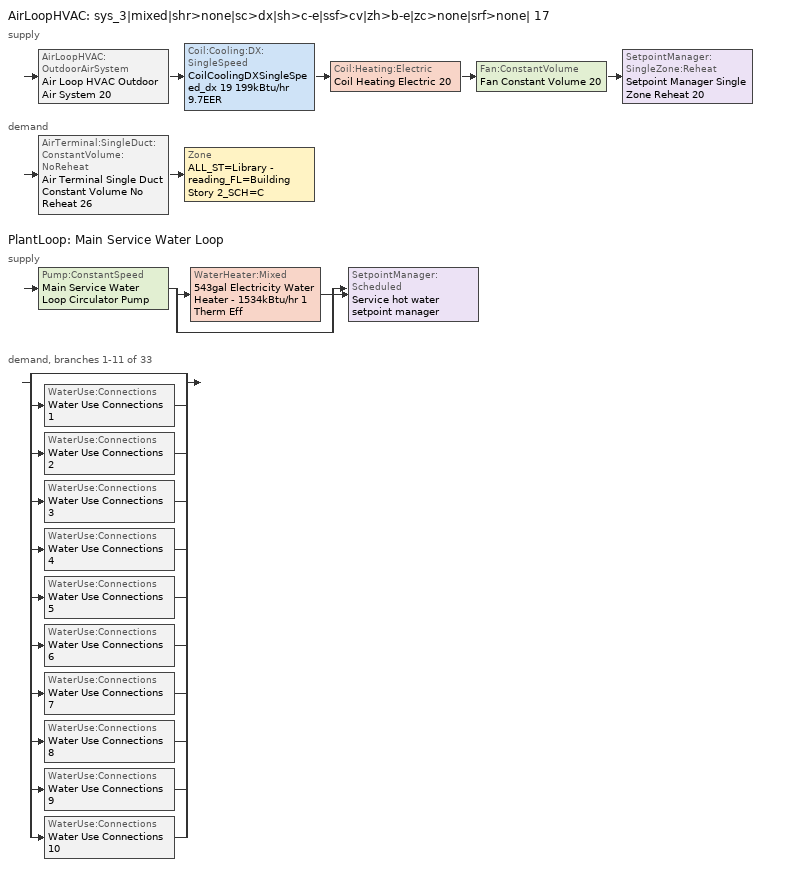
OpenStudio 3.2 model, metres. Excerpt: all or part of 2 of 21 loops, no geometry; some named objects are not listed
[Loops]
AirLoopHVAC 'sys_3|mixed|shr>none|sc>dx|sh>c-e|ssf>cv|zh>b-e|zc>none|srf>none| 17'
 supply: AirLoopHVAC:OutdoorAirSystem 'Air Loop HVAC Outdoor Air System 20' > Coil:Cooling:DX:SingleSpeed 'CoilCoolingDXSingleSpeed_dx 19 199kBtu/hr 9.7EER' > Coil:Heating:Electric 'Coil Heating Electric 20' > Fan:ConstantVolume 'Fan Constant Volume 20' > SetpointManager:SingleZone:Reheat 'Setpoint Manager Single Zone Reheat 20'
 demand: AirTerminal:SingleDuct:ConstantVolume:NoReheat 'Air Terminal Single Duct Constant Volume No Reheat 26' > Zone 'ALL_ST=Library - reading_FL=Building Story 2_SCH=C'
PlantLoop 'Main Service Water Loop'
 supply: Pump:ConstantSpeed 'Main Service Water Loop Circulator Pump' > split
  | WaterHeater:Mixed '543gal Electricity Water Heater - 1534kBtu/hr 1 Therm Eff'
  | bypass
  join > SetpointManager:Scheduled 'Service hot water setpoint manager'
 demand, branches 1-11 of 33: split
  | bypass
  | WaterUse:Connections 'Water Use Connections 1'
  | WaterUse:Connections 'Water Use Connections 2'
  | WaterUse:Connections 'Water Use Connections 3'
  | WaterUse:Connections 'Water Use Connections 4'
  | WaterUse:Connections 'Water Use Connections 5'
  | WaterUse:Connections 'Water Use Connections 6'
  | WaterUse:Connections 'Water Use Connections 7'
  | WaterUse:Connections 'Water Use Connections 8'
  | WaterUse:Connections 'Water Use Connections 9'
  | WaterUse:Connections 'Water Use Connections 10'
[Sizing:Zone]
ALL_ST=Library - reading_FL=Building Story 2_SCH=C: Zone Cooling Design Supply Air Temperature Input Method=TemperatureDifference; Zone Cooling Design Supply Air Temperature {C}=14; Zone Cooling Design Supply Air Temperature Difference {deltaC}=11; Zone Heating Design Supply Air Temperature Input Method=TemperatureDifference; Zone Heating Design Supply Air Temperature {C}=40; Zone Heating Design Supply Air Temperature Difference {deltaC}=21; Zone Cooling Design Supply Air Humidity Ratio {kg-H2O/kg-air}=0.0085; Zone Heating Design Supply Air Humidity Ratio {kg-H2O/kg-air}=0.008; Zone Heating Sizing Factor=1.3; Zone Cooling Sizing Factor=1.1; Cooling Design Air Flow Method=DesignDay; Heating Design Air Flow Method=DesignDay; Account for Dedicated Outdoor Air System=No; Dedicated Outdoor Air System Control Strategy=NeutralSupplyAir; Dedicated Outdoor Air Low Setpoint Temperature for Design {C}=autosize; Dedicated Outdoor Air High Setpoint Temperature for Design {C}=autosize
[Zone equipment]
ALL_ST=Library - reading_FL=Building Story 2_SCH=C: Zone HVAC Baseboard Convective Electric 26, Air Terminal Single Duct Constant Volume No Reheat 26
[AirLoopHVAC]
sys_3|mixed|shr>none|sc>dx|sh>c-e|ssf>cv|zh>b-e|zc>none|srf>none| 17: Availability Schedule=sys_3|mixed|shr>none|sc>dx|sh>c-e|ssf>cv|zh>b-e|zc>none|srf>none| 17 Occ Sch; Design Supply Air Flow Rate {m3/s}=autosize; Design Return Air Flow Fraction of Supply Air Flow=1
[Sizing:System]
sys_3|mixed|shr>none|sc>dx|sh>c-e|ssf>cv|zh>b-e|zc>none|srf>none| 17: Type of Load to Size On=Sensible; Design Outdoor Air Flow Rate {m3/s}=Autosize; Central Heating Maximum System Air Flow Ratio=1; Preheat Design Temperature {C}=7; Preheat Design Humidity Ratio {kg-H2O/kg-Air}=0.008; Precool Design Temperature {C}=13; Precool Design Humidity Ratio {kg-H2O/kg-Air}=0.008; Central Cooling Design Supply Air Temperature {C}=13; Central Heating Design Supply Air Temperature {C}=43; Sizing Option=NonCoincident; 100% Outdoor Air in Cooling=No; 100% Outdoor Air in Heating=No; Central Cooling Design Supply Air Humidity Ratio {kg-H2O/kg-Air}=0.0085; Central Heating Design Supply Air Humidity Ratio {kg-H2O/kg-Air}=0.008; Cooling Design Air Flow Method=DesignDay; Cooling Design Air Flow Rate {m3/s}=0; Heating Design Air Flow Method=DesignDay; Heating Design Air Flow Rate {m3/s}=0; System Outdoor Air Method=ZoneSum; Zone Maximum Outdoor Air Fraction=1; Cooling Supply Air Flow Rate Per Floor Area {m3/s-m2}=0.00996765; Cooling Fraction of Autosized Cooling Supply Air Flow Rate=1; Cooling Supply Air Flow Rate Per Unit Cooling Capacity {m3/s-W}=3.94755e-05; Heating Supply Air Flow Rate Per Floor Area {m3/s-m2}=0.00996765; Heating Fraction of Autosized Heating Supply Air Flow Rate=1; Heating Fraction of Autosized Cooling Supply Air Flow Rate=1; Heating Supply Air Flow Rate Per Unit Heating Capacity {m3/s-W}=3.15882e-05; Cooling Design Capacity Method=CoolingDesignCapacity; Cooling Design Capacity {W}=autosize; Cooling Design Capacity Per Floor Area {W/m2}=234.7; Fraction of Autosized Cooling Design Capacity=1; Heating Design Capacity Method=HeatingDesignCapacity; Heating Design Capacity {W}=autosize; Heating Design Capacity Per Floor Area {W/m2}=157; Fraction of Autosized Heating Design Capacity=1; Central Cooling Capacity Control Method=OnOff
[Fan:ConstantVolume]
Fan Constant Volume 20: Availability Schedule=Always On Discrete; Fan Total Efficiency=0.39975; Pressure Rise {Pa}=640; Maximum Flow Rate {m3/s}=AutoSize; Motor Efficiency=0.615
[Coil:Cooling:DX:SingleSpeed]
CoilCoolingDXSingleSpeed_dx 19 199kBtu/hr 9.7EER: Availability Schedule=Always On Discrete; Rated Total Cooling Capacity {W}=autosize; Rated Sensible Heat Ratio=autosize; Rated COP {W/W}=3.36599; Rated Air Flow Rate {m3/s}=autosize; Rated Evaporator Fan Power Per Volume Flow Rate {W/(m3/s)}=773.3; Total Cooling Capacity Function of Temperature Curve=DXCOOL-NECB2011-REF-CAPFT; Total Cooling Capacity Function of Flow Fraction Curve=DXCOOL-NECB2011-REF-CAPFFLOW; Energy Input Ratio Function of Temperature Curve=DXCOOL-NECB2011-REF-COOLEIRFT; Energy Input Ratio Function of Flow Fraction Curve=DXCOOL-NECB2011-REF-COOLEIRFFLOW; Part Load Fraction Correlation Curve=DXCOOL-NECB2011-REF-COOLPLFFPLR; Minimum Outdoor Dry-Bulb Temperature for Compressor Operation {C}=-25; Condenser Type=AirCooled; Evaporative Condenser Effectiveness=0; Evaporative Condenser Air Flow Rate {m3/s}=Autosize; Evaporative Condenser Pump Rated Power Consumption {W}=Autosize; Crankcase Heater Capacity {W}=0; Maximum Outdoor Dry-Bulb Temperature for Crankcase Heater Operation {C}=0; Basin Heater Capacity {W/K}=0; Basin Heater Setpoint Temperature {C}=10
[Coil:Heating:Electric]
Coil Heating Electric 20: Availability Schedule=Always On Discrete
[Controller:OutdoorAir]
Controller Outdoor Air 20: Minimum Outdoor Air Flow Rate {m3/s}=autosize; Maximum Outdoor Air Flow Rate {m3/s}=Autosize; Economizer Control Type=DifferentialEnthalpy; Economizer Control Action Type=ModulateFlow; Lockout Type=NoLockout; Minimum Limit Type=FixedMinimum; Minimum Outdoor Air Schedule=sys_3|mixed|shr>none|sc>dx|sh>c-e|ssf>cv|zh>b-e|zc>none|srf>none| 17 Occ Sch; Controller Mechanical Ventilation=Controller Mechanical Ventilation 20; High Humidity Control=No; Heat Recovery Bypass Control Type=BypassWhenWithinEconomizerLimits
[Controller:MechanicalVentilation]
Controller Mechanical Ventilation 20: Availability Schedule=Always On Discrete; System Outdoor Air Method=ZoneSum
[AirLoopHVAC:OutdoorAirSystem]
Air Loop HVAC Outdoor Air System 20: Controller=Controller Outdoor Air 20
[SetpointManager:SingleZone:Reheat]
Setpoint Manager Single Zone Reheat 20: Minimum Supply Air Temperature {C}=13; Maximum Supply Air Temperature {C}=43; Control Zone=ALL_ST=Library - reading_FL=Building Story 2_SCH=C
[ZoneHVAC:Baseboard:Convective:Electric]
Zone HVAC Baseboard Convective Electric 26: Availability Schedule=Always On Discrete; Nominal Capacity {W}=autosize; Efficiency=1
[AirTerminal:SingleDuct:ConstantVolume:NoReheat]
Air Terminal Single Duct Constant Volume No Reheat 26: Availability Schedule=Always On Discrete; Maximum Air Flow Rate {m3/s}=AutoSize
[PlantLoop]
Main Service Water Loop: Glycol Concentration=0; Maximum Loop Temperature {C}=60; Minimum Loop Temperature {C}=10; Plant Loop Volume {m3}=Autocalculate; Load Distribution Scheme=Optimal
[Sizing:Plant]
Main Service Water Loop: Loop Type=Heating; Design Loop Exit Temperature {C}=60; Loop Design Temperature Difference {deltaC}=5; Sizing Option=NonCoincident; Zone Timesteps in Averaging Window=1; Coincident Sizing Factor Mode=None
[SetpointManager:Scheduled]
Service hot water setpoint manager: Control Variable=Temperature; Schedule=Service Water Loop Temp - 140F
[Pump:ConstantSpeed]
Main Service Water Loop Circulator Pump: Rated Flow Rate {m3/s}=autosize; Rated Pump Head {Pa}=1.8093e+06; Rated Power Consumption {W}=autosize; Motor Efficiency=0.895; Fraction of Motor Inefficiencies to Fluid Stream=0; Pump Control Type=Intermittent; Design Power Sizing Method=PowerPerFlowPerPressure; Design Electric Power per Unit Flow Rate {W/(m3/s)}=348701.1; Design Shaft Power per Unit Flow Rate per Unit Head {W-s/m3-Pa}=1.28205
[WaterHeater:Mixed]
543gal Electricity Water Heater - 1534kBtu/hr 1 Therm Eff: Tank Volume {m3}=2.05378; Setpoint Temperature Schedule=Service Water Loop Temp - 140F; Deadband Temperature Difference {deltaC}=2; Maximum Temperature Limit {C}=60; Heater Control Type=Cycle; Heater Maximum Capacity {W}=449691; Heater Fuel Type=Electricity; Heater Thermal Efficiency=1; Off Cycle Parasitic Fuel Consumption Rate {W}=156.527; Off Cycle Parasitic Fuel Type=Electricity; Off Cycle Parasitic Heat Fraction to Tank=0.8; On Cycle Parasitic Fuel Consumption Rate {W}=156.527; On Cycle Parasitic Fuel Type=Electricity; On Cycle Parasitic Heat Fraction to Tank=0; Ambient Temperature Indicator=Schedule; Ambient Temperature Schedule=Water Heater Ambient Temp Schedule - 70.0f; Off Cycle Loss Coefficient to Ambient Temperature {W/K}=6.29451; On Cycle Loss Coefficient to Ambient Temperature {W/K}=6.29451; Use Side Effectiveness=1; Source Side Effectiveness=1; Use Side Design Flow Rate {m3/s}=autosize; Source Side Design Flow Rate {m3/s}=autosize; Indirect Water Heating Recovery Time {hr}=1.5; Source Side Flow Control Mode=IndirectHeatPrimarySetpoint
[WaterHeater:Sizing]
543gal Electricity Water Heater - 1534kBtu/hr 1 Therm Eff: Design Mode=PeakDraw; Time Storage Can Meet Peak Draw {hr}=0.538503; Time for Tank Recovery {hr}=0; Nominal Tank Volume for Autosizing Plant Connections {m3}=1
[WaterUse:Connections] Drain Water Heat Exchanger Type=None; Drain Water Heat Exchanger Destination=Plant
Name | Water Use Equipment Name 1
Water Use Connections 1 | Auditorium_zn_1_flr_1 Service Water Use 0.5gal/min
Water Use Connections 2 | Aux_gym_zn_1_flr_1 Service Water Use 1.91gal/min
Water Use Connections 3 | Cafeteria_zn_1_flr_1 Service Water Use 0.48gal/min
Water Use Connections 4 | Corner_class_1_pod_1_zn_1_flr_1 Service Water Use 0.07gal/min
Water Use Connections 5 | Corner_class_1_pod_1_zn_1_flr_2 Service Water Use 0.07gal/min
Water Use Connections 6 | Corner_class_1_pod_2_zn_1_flr_1 Service Water Use 0.07gal/min
Water Use Connections 7 | Corner_class_1_pod_2_zn_1_flr_2 Service Water Use 0.07gal/min
Water Use Connections 8 | Corner_class_1_pod_3_zn_1_flr_1 Service Water Use 0.07gal/min
Water Use Connections 9 | Corner_class_1_pod_3_zn_1_flr_2 Service Water Use 0.07gal/min
Water Use Connections 10 | Corner_class_2_pod_1_zn_1_flr_1 Service Water Use 0.07gal/min
[WaterUse:Equipment:Definition]
Name | Peak Flow Rate {m3/s} | Target Temperature Schedule | Sensible Fraction Schedule | Latent Fraction Schedule
Auditorium_zn_1_flr_1 Service Water Use Def 0.5gal/min | 3.17504e-05 | Schedule Ruleset 5 | Schedule Ruleset 3 | Schedule Ruleset 4
Aux_gym_zn_1_flr_1 Service Water Use Def 1.91gal/min | 0.00012071 | Schedule Ruleset 8 | Schedule Ruleset 6 | Schedule Ruleset 7
Cafeteria_zn_1_flr_1 Service Water Use Def 0.48gal/min | 3.02759e-05 | Schedule Ruleset 11 | Schedule Ruleset 9 | Schedule Ruleset 10
Corner_class_1_pod_1_zn_1_flr_1 Service Water Use Def 0.07gal/min | 4.61748e-06 | Schedule Ruleset 14 | Schedule Ruleset 12 | Schedule Ruleset 13
Corner_class_1_pod_1_zn_1_flr_2 Service Water Use Def 0.07gal/min | 4.61748e-06 | Schedule Ruleset 17 | Schedule Ruleset 15 | Schedule Ruleset 16
Corner_class_1_pod_2_zn_1_flr_1 Service Water Use Def 0.07gal/min | 4.61748e-06 | Schedule Ruleset 20 | Schedule Ruleset 18 | Schedule Ruleset 19
Corner_class_1_pod_2_zn_1_flr_2 Service Water Use Def 0.07gal/min | 4.61748e-06 | Schedule Ruleset 23 | Schedule Ruleset 21 | Schedule Ruleset 22
Corner_class_1_pod_3_zn_1_flr_1 Service Water Use Def 0.07gal/min | 4.61748e-06 | Schedule Ruleset 26 | Schedule Ruleset 24 | Schedule Ruleset 25
Corner_class_1_pod_3_zn_1_flr_2 Service Water Use Def 0.07gal/min | 4.61748e-06 | Schedule Ruleset 29 | Schedule Ruleset 27 | Schedule Ruleset 28
Corner_class_2_pod_1_zn_1_flr_1 Service Water Use Def 0.07gal/min | 4.61748e-06 | Schedule Ruleset 32 | Schedule Ruleset 30 | Schedule Ruleset 31
[WaterUse:Equipment]
Name | Water Use Equipment Definition | Space | Flow Rate Fraction Schedule
Auditorium_zn_1_flr_1 Service Water Use 0.5gal/min | Auditorium_zn_1_flr_1 Service Water Use Def 0.5gal/min | Auditorium_ZN_1_FLR_1 | NECB-C-Service Water Heating
Aux_gym_zn_1_flr_1 Service Water Use 1.91gal/min | Aux_gym_zn_1_flr_1 Service Water Use Def 1.91gal/min | Aux_Gym_ZN_1_FLR_1 | NECB-B-Service Water Heating
Cafeteria_zn_1_flr_1 Service Water Use 0.48gal/min | Cafeteria_zn_1_flr_1 Service Water Use Def 0.48gal/min | Cafeteria_ZN_1_FLR_1 | NECB-C-Service Water Heating
Corner_class_1_pod_1_zn_1_flr_1 Service Water Use 0.07gal/min | Corner_class_1_pod_1_zn_1_flr_1 Service Water Use Def 0.07gal/min | Corner_Class_1_Pod_1_ZN_1_FLR_1 | NECB-D-Service Water Heating
Corner_class_1_pod_1_zn_1_flr_2 Service Water Use 0.07gal/min | Corner_class_1_pod_1_zn_1_flr_2 Service Water Use Def 0.07gal/min | Corner_Class_1_Pod_1_ZN_1_FLR_2 | NECB-D-Service Water Heating
Corner_class_1_pod_2_zn_1_flr_1 Service Water Use 0.07gal/min | Corner_class_1_pod_2_zn_1_flr_1 Service Water Use Def 0.07gal/min | Corner_Class_1_Pod_2_ZN_1_FLR_1 | NECB-D-Service Water Heating
Corner_class_1_pod_2_zn_1_flr_2 Service Water Use 0.07gal/min | Corner_class_1_pod_2_zn_1_flr_2 Service Water Use Def 0.07gal/min | Corner_Class_1_Pod_2_ZN_1_FLR_2 | NECB-D-Service Water Heating
Corner_class_1_pod_3_zn_1_flr_1 Service Water Use 0.07gal/min | Corner_class_1_pod_3_zn_1_flr_1 Service Water Use Def 0.07gal/min | Corner_Class_1_Pod_3_ZN_1_FLR_1 | NECB-D-Service Water Heating
Corner_class_1_pod_3_zn_1_flr_2 Service Water Use 0.07gal/min | Corner_class_1_pod_3_zn_1_flr_2 Service Water Use Def 0.07gal/min | Corner_Class_1_Pod_3_ZN_1_FLR_2 | NECB-D-Service Water Heating
Corner_class_2_pod_1_zn_1_flr_1 Service Water Use 0.07gal/min | Corner_class_2_pod_1_zn_1_flr_1 Service Water Use Def 0.07gal/min | Corner_Class_2_Pod_1_ZN_1_FLR_1 | NECB-D-Service Water Heating
[EnergyManagementSystem:Program]
sys3mixedshrnonescdxshcessfcvzhbezcnonesrfnone6OptimumStartProg0: IF DaylightSavings==0 && DayOfWeek>1 && Hour==5 && OAT_3<23.9 && OAT_3>1.7; SET sys3mixedshrnonescdxshcessfcvzhbezcnonesrfnone6ClgSch0 = 29.4; SET sys3mixedshrnonescdxshcessfcvzhbezcnonesrfnone6HtgSch0 = 15.6; ELSEIF DaylightSavings==0 && DayOfWeek==1 && Hour==7 && OAT_3<23.9 && OAT_3>1.7; SET sys3mixedshrnonescdxshcessfcvzhbezcnonesrfnone6ClgSch0 = 29.4; SET sys3mixedshrnonescdxshcessfcvzhbezcnonesrfnone6HtgSch0 = 15.6; ELSEIF DaylightSavings==1 && DayOfWeek>1 && Hour==4 && OAT_3<23.9 && OAT_3>1.7; SET sys3mixedshrnonescdxshcessfcvzhbezcnonesrfnone6ClgSch0 = 29.4; SET sys3mixedshrnonescdxshcessfcvzhbezcnonesrfnone6HtgSch0 = 15.6; ELSEIF DaylightSavings==1 && DayOfWeek==1 && Hour==6 && OAT_3<23.9 && OAT_3>1.7; SET sys3mixedshrnonescdxshcessfcvzhbezcnonesrfnone6ClgSch0 = 29.4; SET sys3mixedshrnonescdxshcessfcvzhbezcnonesrfnone6HtgSch0 = 15.6; ELSE; SET sys3mixedshrnonescdxshcessfcvzhbezcnonesrfnone6ClgSch0 = NULL; SET sys3mixedshrnonescdxshcessfcvzhbezcnonesrfnone6HtgSch0 = NULL; ENDIF
[Schedule:Ruleset]
Service Water Loop Temp - 140F: Default Day Schedule=Service Water Loop Temp - 140F Default
Water Heater Ambient Temp Schedule - 70.0f: Default Day Schedule=Water Heater Ambient Temp Schedule - 70.0f Default
Schedule Ruleset 3: Default Day Schedule=Schedule Day 5
Schedule Ruleset 4: Default Day Schedule=Schedule Day 6
Schedule Ruleset 5: Default Day Schedule=Schedule Day 7
NECB-C-Service Water Heating: Default Day Schedule=NECB-C-Service Water Heating Default
Schedule Ruleset 6: Default Day Schedule=Schedule Day 8
Schedule Ruleset 7: Default Day Schedule=Schedule Day 9
Schedule Ruleset 8: Default Day Schedule=Schedule Day 10
NECB-B-Service Water Heating: Default Day Schedule=NECB-B-Service Water Heating Default
Schedule Ruleset 9: Default Day Schedule=Schedule Day 11
Schedule Ruleset 10: Default Day Schedule=Schedule Day 12
Schedule Ruleset 11: Default Day Schedule=Schedule Day 13
Schedule Ruleset 12: Default Day Schedule=Schedule Day 14
Schedule Ruleset 13: Default Day Schedule=Schedule Day 15
Schedule Ruleset 14: Default Day Schedule=Schedule Day 16
NECB-D-Service Water Heating: Default Day Schedule=NECB-D-Service Water Heating Default
Schedule Ruleset 15: Default Day Schedule=Schedule Day 17
Schedule Ruleset 16: Default Day Schedule=Schedule Day 18
Schedule Ruleset 17: Default Day Schedule=Schedule Day 19
Schedule Ruleset 18: Default Day Schedule=Schedule Day 20
Schedule Ruleset 19: Default Day Schedule=Schedule Day 21
Schedule Ruleset 20: Default Day Schedule=Schedule Day 22
Schedule Ruleset 21: Default Day Schedule=Schedule Day 23
Schedule Ruleset 22: Default Day Schedule=Schedule Day 24
Schedule Ruleset 23: Default Day Schedule=Schedule Day 25
Schedule Ruleset 24: Default Day Schedule=Schedule Day 26
Schedule Ruleset 25: Default Day Schedule=Schedule Day 27
Schedule Ruleset 26: Default Day Schedule=Schedule Day 28
Schedule Ruleset 27: Default Day Schedule=Schedule Day 29
Schedule Ruleset 28: Default Day Schedule=Schedule Day 30
Schedule Ruleset 29: Default Day Schedule=Schedule Day 31
Schedule Ruleset 30: Default Day Schedule=Schedule Day 32
Schedule Ruleset 31: Default Day Schedule=Schedule Day 33
Schedule Ruleset 32: Default Day Schedule=Schedule Day 34
sys_3|mixed|shr>none|sc>dx|sh>c-e|ssf>cv|zh>b-e|zc>none|srf>none| 17 Occ Sch: Default Day Schedule=sys_3|mixed|shr>none|sc>dx|sh>c-e|ssf>cv|zh>b-e|zc>none|srf>none| 17 Occ Sch Default; Summer Design Day Schedule=sys_3|mixed|shr>none|sc>dx|sh>c-e|ssf>cv|zh>b-e|zc>none|srf>none| 17 Occ Sch Summer Design Day; Winter Design Day Schedule=sys_3|mixed|shr>none|sc>dx|sh>c-e|ssf>cv|zh>b-e|zc>none|srf>none| 17 Occ Sch Winter Design Day
[Schedule:Day]
Service Water Loop Temp - 140F Default; Schedule Day 7; Schedule Day 10; Schedule Day 13; Schedule Day 16; Schedule Day 19; Schedule Day 22; Schedule Day 25; Schedule Day 28; Schedule Day 31; Schedule Day 34: 24, 0, 60
Water Heater Ambient Temp Schedule - 70.0f Default: 24, 0, 21.1111
Schedule Day 5; Schedule Day 8; Schedule Day 11; Schedule Day 14; Schedule Day 17; Schedule Day 20; Schedule Day 23; Schedule Day 26; Schedule Day 29; Schedule Day 32: 24, 0, 0.2
Schedule Day 6; Schedule Day 9; Schedule Day 12; Schedule Day 15; NECB-D-Service Water Heating Sat Day; NECB-D-Service Water Heating Sun|Hol Day; Schedule Day 18; Schedule Day 21; Schedule Day 24; Schedule Day 27; Schedule Day 30; Schedule Day 33: 24, 0, 0.05
NECB-C-Service Water Heating Default; NECB-C-Service Water Heating Default|Wkdy Day: 8, 0, 0.05, 9, 0, 0.1, 10, 0, 0.2, 11, 0, 0.3, 12, 0, 0.4, 16, 0, 0.8, 17, 0, 0.6, 18, 0, 0.4, 19, 0, 0.3, 21, 0, 0.2, 24, 0, 0.05
NECB-C-Service Water Heating Sat Day: 8, 0, 0.05, 9, 0, 0.1, 10, 0, 0.2, 11, 0, 0.3, 12, 0, 0.5, 16, 0, 0.9, 17, 0, 0.7, 18, 0, 0.5, 19, 0, 0.3, 21, 0, 0.2, 24, 0, 0.05
NECB-C-Service Water Heating Sun|Hol Day: 10, 0, 0.05, 11, 0, 0.1, 12, 0, 0.2, 13, 0, 0.4, 15, 0, 0.8, 16, 0, 0.6, 17, 0, 0.4, 18, 0, 0.3, 19, 0, 0.2, 24, 0, 0.05
NECB-B-Service Water Heating Default; NECB-B-Service Water Heating Default|Wkdy Day: 1, 0, 0.6, 2, 0, 0.5, 9, 0, 0.05, 11, 0, 0.7, 12, 0, 0.4, 13, 0, 0.5, 15, 0, 0.6, 16, 0, 0.4, 18, 0, 0.3, 19, 0, 0.4, 20, 0, 0.5, 22, 0, 0.8, 24, 0, 0.9
NECB-B-Service Water Heating Sat Day: 1, 0, 0.7, 2, 0, 0.6, 9, 0, 0.05, 11, 0, 0.7, 12, 0, 0.4, 13, 0, 0.5, 15, 0, 0.6, 16, 0, 0.4, 18, 0, 0.3, 19, 0, 0.4, 20, 0, 0.5, 22, 0, 0.8, 24, 0, 0.9
NECB-B-Service Water Heating Sun|Hol Day: 1, 0, 0.5, 2, 0, 0.6, 9, 0, 0.05, 11, 0, 0.7, 12, 0, 0.4, 13, 0, 0.5, 15, 0, 0.6, 16, 0, 0.4, 18, 0, 0.3, 19, 0, 0.4, 20, 0, 0.5, 22, 0, 0.8, 24, 0, 0.5
NECB-D-Service Water Heating Default; NECB-D-Service Water Heating Default|Wkdy Day: 8, 0, 0.05, 10, 0, 0.5, 16, 0, 0.9, 17, 0, 0.7, 18, 0, 0.3, 21, 0, 0.5, 22, 0, 0.3, 24, 0, 0.05
sys_3|mixed|shr>none|sc>dx|sh>c-e|ssf>cv|zh>b-e|zc>none|srf>none| 17 Occ Sch Default: 9, 0, 0, 21, 0, 1, 24, 0, 0
sys_3|mixed|shr>none|sc>dx|sh>c-e|ssf>cv|zh>b-e|zc>none|srf>none| 17 Occ Sch Winter Design Day; sys_3|mixed|shr>none|sc>dx|sh>c-e|ssf>cv|zh>b-e|zc>none|srf>none| 17 Occ Sch Summer Design Day: 24, 0, 1
sys_3|mixed|shr>none|sc>dx|sh>c-e|ssf>cv|zh>b-e|zc>none|srf>none| 17 Occ Sch Sunday: 11, 0, 0, 19, 0, 1, 24, 0, 0
[Schedule:Rule] Date Specification Type=DateRange; Start Month=1; Start Day=1; End Month=12; End Day=31
Name | Schedule Ruleset | Rule Order | Day Schedule | Apply Monday | Apply Tuesday | Apply Wednesday | Apply Thursday | Apply Friday | Apply Saturday | Apply Sunday
Schedule Rule 62 | NECB-C-Service Water Heating | 2 | NECB-C-Service Water Heating Default|Wkdy Day | Yes | Yes | Yes | Yes | Yes
Schedule Rule 63 | NECB-C-Service Water Heating | 1 | NECB-C-Service Water Heating Sat Day |  |  |  |  |  | Yes
Schedule Rule 64 | NECB-C-Service Water Heating | 0 | NECB-C-Service Water Heating Sun|Hol Day |  |  |  |  |  |  | Yes
Schedule Rule 65 | NECB-B-Service Water Heating | 2 | NECB-B-Service Water Heating Default|Wkdy Day | Yes | Yes | Yes | Yes | Yes
Schedule Rule 66 | NECB-B-Service Water Heating | 1 | NECB-B-Service Water Heating Sat Day |  |  |  |  |  | Yes
Schedule Rule 67 | NECB-B-Service Water Heating | 0 | NECB-B-Service Water Heating Sun|Hol Day |  |  |  |  |  |  | Yes
Schedule Rule 68 | NECB-D-Service Water Heating | 2 | NECB-D-Service Water Heating Default|Wkdy Day | Yes | Yes | Yes | Yes | Yes
Schedule Rule 69 | NECB-D-Service Water Heating | 1 | NECB-D-Service Water Heating Sat Day |  |  |  |  |  | Yes
Schedule Rule 70 | NECB-D-Service Water Heating | 0 | NECB-D-Service Water Heating Sun|Hol Day |  |  |  |  |  |  | Yes
sys_3|mixed|shr>none|sc>dx|sh>c-e|ssf>cv|zh>b-e|zc>none|srf>none| 17 Occ Sch Sunday Rule | sys_3|mixed|shr>none|sc>dx|sh>c-e|ssf>cv|zh>b-e|zc>none|srf>none| 17 Occ Sch | 0 | sys_3|mixed|shr>none|sc>dx|sh>c-e|ssf>cv|zh>b-e|zc>none|srf>none| 17 Occ Sch Sunday |  |  |  |  |  |  | Yes
[Schedule:Constant]
Always On Discrete: Value=1
[Curve:Biquadratic] Minimum Value of x=13; Maximum Value of x=24; Minimum Value of y=24; Maximum Value of y=46
Name | Coefficient1 Constant | Coefficient2 x | Coefficient3 x**2 | Coefficient4 y | Coefficient5 y**2 | Coefficient6 x*y
DXCOOL-NECB2011-REF-CAPFT | 0.867905 | 0.0142459 | 0.00055436 | -0.0075575 | 3.3e-05 | -0.0001918
DXCOOL-NECB2011-REF-COOLEIRFT | 0.114171 | 0.0281822 | -0.0004199 | 0.0214108 | 0.000161028 | -0.000679104
[Curve:Quadratic] Minimum Value of x=0.5; Maximum Value of x=1.5
Name | Coefficient1 Constant | Coefficient2 x | Coefficient3 x**2
DXCOOL-NECB2011-REF-CAPFFLOW | 0.8 | 0.2 | 0
DXCOOL-NECB2011-REF-COOLEIRFFLOW | 1.1552 | -0.1808 | 0.0256
[Curve:Cubic]
DXCOOL-NECB2011-REF-COOLPLFFPLR: Coefficient1 Constant=0.0277; Coefficient2 x=4.9151; Coefficient3 x**2=-8.184; Coefficient4 x**3=4.2702; Minimum Value of x=0.7; Maximum Value of x=1
